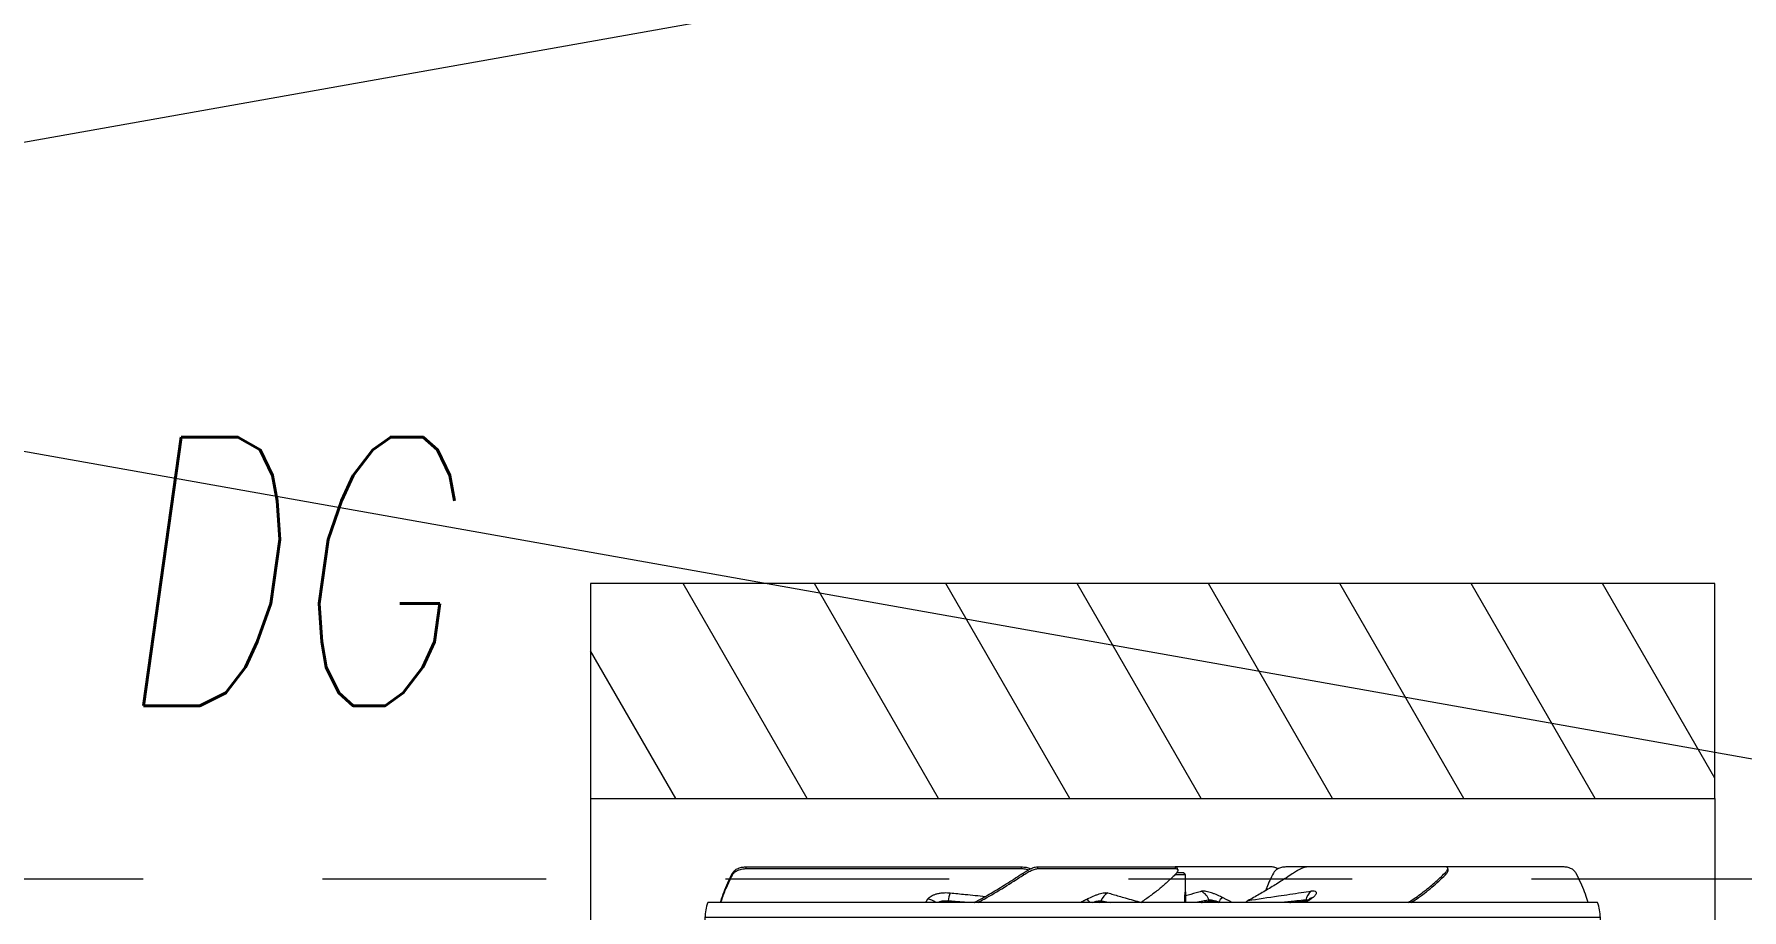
# Model space of a CAD drawing. Header units: millimetres. Extents: x 2085 to 2829, y 1347 to 1643.
# Drawn here: x 2139.48 to 2140.434, y 1459.32 to 1459.809 of the extents above; entities that cross this region are included whole.
import ezdxf

# ---------------------------------------------------------------- set-up
doc = ezdxf.new("R2010")
doc.units = ezdxf.units.MM
doc.linetypes.add('HIDDEN2', pattern=[0.1875, 0.125, -0.0625])
doc.layers.get('0').update_dxf_attribs({"color": 251, "lineweight": 9})
for name, color, linetype, lineweight in [('A-ESTRUCTURA-VIGAS', 251, 'HIDDEN2', 13), ('A_30_Extractores', 251, 'Continuous', 13), ('L-03_EQUIP-ACCES', 251, 'Continuous', 13), ('L3 Equipos y Ductos', 251, 'Continuous', 13), ('L4 Linea mediana', 251, 'Continuous', 13)]:
    doc.layers.add(name, color=color, linetype=linetype, lineweight=lineweight)
doc.styles.add('JNV ING', font='romans.shx', dxfattribs={"width": 0.7, "oblique": 8, "height": 0.15})

# ---------------------------------------------------------------- blocks, each defined once
blk = doc.blocks.new('EST P2')
at = {"layer": 'A-ESTRUCTURA-VIGAS'}
blk.add_line((-23.22407423827099, 5.0999975791201), (-19.57462552393554, 5.099997573532164), dxfattribs=at)
blk = doc.blocks.new('HXT-500L')
at = {"layer": 'L-03_EQUIP-ACCES'}
for p, q in [((-171.5533466598043, 625.4889452709635), (-171.5535566598027, 625.4889452709635)), ((-171.5535066598039, 625.4824354006728), (-171.5535566598027, 625.4824354006728)), ((-171.5535066598039, 625.4811854018648), (-171.5535566598027, 625.4811854018648)), ((-171.5535066598039, 625.4824354006728), (-171.5535066598039, 625.4811854018648)), ((-171.5535066598039, 625.4811854018648), (-171.5535066598039, 625.4586853935202)), ((-171.5533466598043, 625.4761864497145), (-171.5533466598043, 625.4889452709635)), ((-171.5535041598031, 625.4797997726878), (-171.5535066598039, 625.4797997726878)), ((-171.5535041598031, 625.4787394656618), (-171.5535066598039, 625.4787394656618)), ((-171.5535041598031, 625.477813298889), (-171.5535066598039, 625.477813298889)), ((-171.5535041598031, 625.4777908577403), (-171.5535066598039, 625.4777908577403)), ((-171.5535041598031, 625.4769158615549), (-171.5535066598039, 625.4769158615549)), ((-171.5535041598031, 625.4769046260794), (-171.5535066598039, 625.4769046260794)), ((-171.5535041598031, 625.4756408287963), (-171.5535066598039, 625.4756408287963)), ((-171.5535041598031, 625.4750335468729), (-171.5535066598039, 625.4750335468729)), ((-171.5535041598031, 625.474138612934), (-171.5535066598039, 625.474138612934)), ((-171.5535041598031, 625.4734991743047), (-171.5535066598039, 625.4734991743047)), ((-171.5535041598031, 625.4723652555426), (-171.5535066598039, 625.4723652555426)), ((-171.5535041598031, 625.4722364499053), (-171.5535066598039, 625.4722364499053)), ((-171.5535041598031, 625.4713741495093), (-171.5535066598039, 625.4713741495093)), ((-171.5535041598031, 625.4797997726878), (-171.5535041598031, 625.4787394656618)), ((-171.5535041598031, 625.4787394656618), (-171.5535041598031, 625.477813298889)), ((-171.5535041598031, 625.4777908577403), (-171.5535041598031, 625.477813298889)), ((-171.5535041598031, 625.4769158615549), (-171.5535041598031, 625.4777908577403)), ((-171.5535041598031, 625.4768578066308), (-171.5535041598031, 625.4756408287963)), ((-171.5535041598031, 625.4756408287963), (-171.5535041598031, 625.4750335468729)), ((-171.5535041598031, 625.4750335468729), (-171.5535041598031, 625.474138612934)), ((-171.5535041598031, 625.4734991743047), (-171.5535041598031, 625.474138612934)), ((-171.5535041598031, 625.4734991743047), (-171.5535041598031, 625.4723652555426)), ((-171.5535041598031, 625.4723652555426), (-171.5535041598031, 625.4722364499053)), ((-171.5535041598031, 625.4722364499053), (-171.5535041598031, 625.4713741495093)), ((-171.5535041598031, 625.4713741495093), (-171.5535041598031, 625.4709575130422)), ((-171.5533466598043, 625.4589452697714), (-171.5533466598043, 625.4744138969859)), ((-171.5535041598031, 625.4709575130422), (-171.5535066598039, 625.4709575130422)), ((-171.5535041598031, 625.470082516857), (-171.5535066598039, 625.470082516857)), ((-171.5535041598031, 625.4698469294985), (-171.5535066598039, 625.4698469294985)), ((-171.5535041598031, 625.4690908445796), (-171.5535066598039, 625.4690908445796)), ((-171.5535041598031, 625.4690472735842), (-171.5535066598039, 625.4690472735842)), ((-171.5535041598031, 625.4690446211775), (-171.5535066598039, 625.4690446211775)), ((-171.5535041598031, 625.4689014210184), (-171.5535066598039, 625.4689014210184)), ((-171.5535041598031, 625.4688116862258), (-171.5535066598039, 625.4688116862258)), ((-171.5535041598031, 625.4686265840014), (-171.5535066598039, 625.4686265840014)), ((-171.5535041598031, 625.4686097754915), (-171.5535066598039, 625.4686097754915)), ((-171.5535041598031, 625.4683517469842), (-171.5535066598039, 625.4683517469842)), ((-171.5535041598031, 625.4682008280238), (-171.5535066598039, 625.4682008280238)), ((-171.5535041598031, 625.4675632967433), (-171.5535066598039, 625.4675632967433)), ((-171.5535041598031, 625.4671084238967), (-171.5535066598039, 625.4671084238967)), ((-171.5535041598031, 625.4667964233836), (-171.5535066598039, 625.4667964233836)), ((-171.5535041598031, 625.4666434182603), (-171.5535066598039, 625.4666434182603)), ((-171.5535041598031, 625.4655044927081), (-171.5535066598039, 625.4655044927081)), ((-171.5535041598031, 625.464309300371), (-171.5535066598039, 625.464309300371)), ((-171.5535041598031, 625.463235403486), (-171.5535066598039, 625.463235403486)), ((-171.5535041598031, 625.470082516857), (-171.5535041598031, 625.4709575130422)), ((-171.5535041598031, 625.4698469294985), (-171.5535041598031, 625.470082516857)), ((-171.5535041598031, 625.4698469294985), (-171.5535041598031, 625.4690908445796)), ((-171.5535041598031, 625.4690093948324), (-171.5535041598031, 625.4689362003286)), ((-171.5535041598031, 625.4688116862258), (-171.5535041598031, 625.4689014210184)), ((-171.5535041598031, 625.4682008280238), (-171.5535041598031, 625.4676279975852)), ((-171.5535041598031, 625.4666081025084), (-171.5535041598031, 625.4655044927081)), ((-171.5535041598031, 625.464309300371), (-171.5535041598031, 625.463235403486)), ((-171.5535041598031, 625.463235403486), (-171.5535041598031, 625.4605567111453)), ((-171.5535066598039, 625.4586853935202), (-171.5535566598027, 625.4586853935202)), ((-171.5535066598039, 625.4574353947122), (-171.5535566598027, 625.4574353947122)), ((-171.5535041598031, 625.4605567111453), (-171.5535066598039, 625.4605567111453)), ((-171.5535041598031, 625.4605550720175), (-171.5535066598039, 625.4605550720175)), ((-171.5535041598031, 625.4605534030875), (-171.5535066598039, 625.4605534030875)), ((-171.5535041598031, 625.4605517341574), (-171.5535066598039, 625.4605517341574)), ((-171.5535041598031, 625.4605500950296), (-171.5535066598039, 625.4605500950296)), ((-171.5535041598031, 625.4605484260996), (-171.5535066598039, 625.4605484260996)), ((-171.5535041598031, 625.4605467869719), (-171.5535066598039, 625.4605467869719)), ((-171.5535041598031, 625.4605451180418), (-171.5535066598039, 625.4605451180418)), ((-171.5535041598031, 625.4605434491118), (-171.5535066598039, 625.4605434491118)), ((-171.5535041598031, 625.460541809984), (-171.5535066598039, 625.460541809984)), ((-171.5535041598031, 625.460540141054), (-171.5535066598039, 625.460540141054)), ((-171.5535041598031, 625.4605384721239), (-171.5535066598039, 625.4605384721239)), ((-171.5535041598031, 625.4605368329962), (-171.5535066598039, 625.4605368329962)), ((-171.5535041598031, 625.4605351640662), (-171.5535066598039, 625.4605351640662)), ((-171.5535041598031, 625.4605335249383), (-171.5535066598039, 625.4605335249383)), ((-171.5535041598031, 625.4605318560082), (-171.5535066598039, 625.4605318560082)), ((-171.5535041598031, 625.4605301870782), (-171.5535066598039, 625.4605301870782)), ((-171.5535041598031, 625.4605285479506), (-171.5535066598039, 625.4605285479506)), ((-171.5535041598031, 625.4605268790204), (-171.5535066598039, 625.4605268790204)), ((-171.5535041598031, 625.4605252100905), (-171.5535066598039, 625.4605252100905)), ((-171.5535041598031, 625.4602684928855), (-171.5535066598039, 625.4602684928855)), ((-171.5535041598031, 625.4598082258184), (-171.5535066598039, 625.4598082258184)), ((-171.5535041598031, 625.459348644205), (-171.5535066598039, 625.459348644205)), ((-171.5533466598043, 625.4589452697714), (-171.5535066598039, 625.4589452697714)), ((-171.5535066598039, 625.4586853935202), (-171.5535066598039, 625.4574353947122)), ((-171.5535041598031, 625.4605567111453), (-171.5535041598031, 625.4605550720175)), ((-171.5535041598031, 625.4605550720175), (-171.5535041598031, 625.4605534030875)), ((-171.5535041598031, 625.4605534030875), (-171.5535041598031, 625.4605517341574)), ((-171.5535041598031, 625.4605517341574), (-171.5535041598031, 625.4605500950296)), ((-171.5535041598031, 625.4605500950296), (-171.5535041598031, 625.4605484260996)), ((-171.5535041598031, 625.4605484260996), (-171.5535041598031, 625.4605467869719)), ((-171.5535041598031, 625.4605467869719), (-171.5535041598031, 625.4605451180418)), ((-171.5535041598031, 625.4605451180418), (-171.5535041598031, 625.4605434491118)), ((-171.5535041598031, 625.4605434491118), (-171.5535041598031, 625.460541809984)), ((-171.5535041598031, 625.460541809984), (-171.5535041598031, 625.460540141054)), ((-171.5535041598031, 625.460540141054), (-171.5535041598031, 625.4605384721239)), ((-171.5535041598031, 625.4605384721239), (-171.5535041598031, 625.4605368329962)), ((-171.5535041598031, 625.4605368329962), (-171.5535041598031, 625.4605351640662)), ((-171.5535041598031, 625.4605351640662), (-171.5535041598031, 625.4605335249383)), ((-171.5535041598031, 625.4605335249383), (-171.5535041598031, 625.4605318560082)), ((-171.5535041598031, 625.4605318560082), (-171.5535041598031, 625.4605301870782)), ((-171.5535041598031, 625.4605301870782), (-171.5535041598031, 625.4605285479506)), ((-171.5535041598031, 625.4605285479506), (-171.5535041598031, 625.4605268790204)), ((-171.5535041598031, 625.4605268790204), (-171.5535041598031, 625.4605252100905)), ((-171.5535566598027, 625.3829452796657), (-171.5536566598001, 625.3829452796657)), ((-171.557297024954, 624.8663549079378), (-171.5685470249353, 624.8663549079378)), ((-171.5572969984113, 624.8663645638902), (-171.5550666597754, 624.8663645638902)), ((-171.5564321815817, 624.8678645445784), (-171.5550666597754, 624.8678645445784)), ((-171.5550566598157, 624.8678745581587), (-171.5550566598157, 624.8680259837588)), ((-171.5535566598027, 624.8678745581587), (-171.5535566598027, 624.8680259837588))]:
    blk.add_line(p, q, dxfattribs=at)
blk.add_arc((-171.5555470248486, 624.8663549150427), 0.0017499999999995, 74.06811926814899, 180, dxfattribs=at)
for points, knots in [([(-171.5535566598027, 624.8680259837588), (-171.5535793551212, 624.8680269539136), (-171.5536247446036, 624.8680288941739), (-171.5539739526587, 624.868031865561), (-171.5544730514231, 624.8680347727203), (-171.554868792214, 624.8680367216303), (-171.5550666597754, 624.8680376960715)], [0, 0, 0, 0, 0.2500055257912091, 0.4999983324070898, 0.7500027469601597, 1, 1, 1, 1]), ([(-171.5550666597754, 624.8663645638902), (-171.5549137378759, 624.8663778158004), (-171.5546505525938, 624.8664006229176), (-171.554287005882, 624.8665655460471), (-171.5539861581769, 624.8667940495562), (-171.5537576613179, 624.8670949049938), (-171.5535927241031, 624.8674584431047), (-171.553569913604, 624.8677216339033), (-171.5535566598027, 624.8678745581587)], [0, 0, 0, 0, 0.1931914697633875, 0.3324909751804959, 0.5000011975684501, 0.6675015196539574, 0.8068052425401678, 0.9999999999999998, 0.9999999999999998, 0.9999999999999998, 0.9999999999999998])]:
    blk.add_open_spline(points, degree=3, knots=knots, dxfattribs=at)
for points in [[(-171.5550666597754, 624.8678645445784), (-171.5550566598157, 624.8678745581587)], [(-171.5550666597754, 624.8676647796115), (-171.5550666597754, 624.8663645638902)], [(-171.5535566598027, 624.8680259837588), (-171.5550566598157, 624.8680259837588)], [(-171.5550566598157, 624.8678745581587), (-171.5535566598027, 624.8678745581587)]]:
    blk.add_open_spline(points, degree=1, dxfattribs=at)
at = {"layer": 'L3 Equipos y Ductos'}
for p, q in [((-171.5685470249353, 624.8663549079378), (-171.5685470249353, 625.4939549221476)), ((-171.5685470249353, 625.4939549221476), (-171.557297024954, 625.4939549221476)), ((-171.5550666597754, 625.4939452661952), (-171.5572969984113, 625.4939452661952)), ((-171.5550666597754, 625.492445285507), (-171.5564321815817, 625.492445285507)), ((-171.5550666597754, 624.8680376960715), (-171.5550666597754, 625.492272134014)), ((-171.5550566598157, 625.4922838463267), (-171.5550566598157, 625.4924352719268)), ((-171.5535566598027, 625.4939452661952), (-171.5536566598001, 625.4939452661952)), ((-171.5536566598001, 625.4939452661952), (-171.5536566598001, 625.3829452796657)), ((-171.5535566598027, 625.4939452661952), (-171.5535566598027, 625.3829452796657)), ((-171.5535466598029, 625.4514068319281), (-171.5535566598027, 625.4514068319281)), ((-171.5535466598029, 625.4512452735383), (-171.5535566598027, 625.4512452735383)), ((-171.5535466598029, 625.444945271202), (-171.5535566598027, 625.444945271202)), ((-171.5535466598029, 625.4447837426146), (-171.5535566598027, 625.4447837426146)), ((-171.5535466598029, 625.444945271202), (-171.5535466598029, 625.4512452735383)), ((-171.5535466598029, 625.4397452725848), (-171.5535566598027, 625.4397452725848)), ((-171.5535466598029, 625.4334452702483), (-171.5535566598027, 625.4334452702483)), ((-171.5535466598029, 625.4334452702483), (-171.5535466598029, 625.4397452725848)), ((-171.6040354162304, 625.4285764648398), (-171.6040354162304, 624.9317333652457)), ((-171.5955906189828, 625.4301549150427), (-171.5955906189828, 624.9301549150427)), ((-171.5850566603093, 625.4301549150427), (-171.5850566603093, 624.9301549150427)), ((-171.5535466598029, 625.4284068151195), (-171.5535566598027, 625.4284068151195)), ((-171.5535466598029, 625.4250978036603), (-171.5535566598027, 625.4250978036603)), ((-171.5487966598792, 625.4214290185649), (-171.5487966598792, 625.4277626826246)), ((-171.5535466598029, 625.4229750885447), (-171.5535566598027, 625.4229750885447)), ((-171.5535466598029, 625.4217837407073), (-171.5535566598027, 625.4217837407073)), ((-171.5535566598027, 625.4214290185649), (-171.5396566601319, 625.4214290185649)), ((-171.5535566598027, 625.4195179446418), (-171.5396566601319, 625.4195179446418)), ((-171.53954665976, 625.4214290185649), (-171.4985566601007, 625.4214290185649)), ((-171.53954665976, 625.4195179446418), (-171.4985566601007, 625.4195179446418)), ((-171.4985566601007, 625.4214290185649), (-171.4985566601007, 625.4195179446418)), ((-171.4985566601007, 625.4214290185649), (-171.4771879330127, 625.3553853585203)), ((-171.4985566601007, 625.4195179446418), (-171.4771879330127, 625.353474269696)), ((-171.5535566598027, 624.8680259837588), (-171.5535566598027, 625.3829452796657)), ((-171.5535566598027, 625.353474269696), (-171.5396566601319, 625.353474269696)), ((-171.5535566598027, 625.3534741206845), (-171.5396566601319, 625.3534741206845)), ((-171.53954665976, 625.353474269696), (-171.4771879330127, 625.353474269696)), ((-171.53954665976, 625.3534741206845), (-171.4771084874718, 625.3534741206845)), ((-171.4771879330127, 625.3553853585203), (-171.4771879330127, 625.353474269696)), ((-171.4771084874718, 625.3548678560932), (-171.4771084874718, 625.3534741206845)), ((-171.4771084874718, 625.3548678560932), (-171.4038180351107, 625.1050611167033)), ((-171.4771084874718, 625.3534741206845), (-171.4038180351107, 625.1036673812945)), ((-171.5535566598027, 625.1036673812945), (-171.4038180351107, 625.1036673812945)), ((-171.4535566583125, 625.1032043277104), (-171.5535566598027, 625.1032043277104)), ((-171.4817309170811, 624.9851373984297), (-171.4535566583125, 625.1032043277104)), ((-171.4817309170811, 624.9833862735709), (-171.4535566583125, 625.1014531954012)), ((-171.4535566583125, 625.1032043277104), (-171.4535566583125, 625.1014531954012)), ((-171.4535566583125, 625.1016605301578), (-171.4035566538422, 625.1016605301578)), ((-171.4038180351107, 625.1050611167033), (-171.4038180351107, 625.1036673812945)), ((-171.4035566538422, 625.1050606920203), (-171.4035566538422, 625.1022059797127)), ((-171.4035566538422, 625.1022059797127), (-171.4035566538422, 625.1016605301578)), ((-171.4817309170811, 624.9851373984297), (-171.5493058628252, 624.9851373984297)), ((-171.4818369462936, 624.9849833055217), (-171.5491974387167, 624.9849833055217)), ((-171.4985566601007, 624.9242380513627), (-171.4818369462936, 624.9849833055217)), ((-171.5487966598792, 624.9539783104141), (-171.5487966598792, 624.9837041004379)), ((-171.4985566601007, 624.9219630016764), (-171.4818369462936, 624.9827082707366)), ((-171.5481466595864, 624.9461549176652), (-171.5481466595864, 624.9691549195727)), ((-171.5478966600111, 624.9689049078901), (-171.5478966600111, 624.9464049144466)), ((-171.5473966599291, 624.9645859106262), (-171.5473966599291, 624.9631924881419)), ((-171.5433966597392, 624.9645859106262), (-171.5473966599291, 624.9645859106262)), ((-171.5473966599291, 624.9631924881419), (-171.5473966599291, 624.9562614812334)), ((-171.5433966597392, 624.9631924881419), (-171.5473966599291, 624.9631924881419)), ((-171.5433966597392, 624.9562614812334), (-171.5473966599291, 624.9562614812334)), ((-171.5473966599291, 624.9562614812334), (-171.5473966599291, 624.9507239266118)), ((-171.5433966597392, 624.9631924881419), (-171.5433966597392, 624.9645859106262)), ((-171.5433966597392, 624.9562614812334), (-171.5433966597392, 624.9631924881419)), ((-171.5433966597392, 624.9507239266118), (-171.5433966597392, 624.9562614812334)), ((-171.5202166601865, 624.9645803375919), (-171.543325430326, 624.9645803375919)), ((-171.5428966596572, 624.9640401555976), (-171.5428966596572, 624.962756450363)), ((-171.5428966596572, 624.962756450363), (-171.5428966596572, 624.9563712133845)), ((-171.5428966596572, 624.9563712133845), (-171.5428966596572, 624.9512696667392)), ((-171.5369066592155, 624.961623664089), (-171.5369066592155, 624.9536861582477)), ((-171.5202166601865, 624.9348545475681), (-171.5202166601865, 624.9645803375919)), ((-171.5154566593318, 624.9316694839675), (-171.5154566593318, 624.9613952888926)), ((-171.5487966598792, 624.9380396111687), (-171.5487966598792, 624.9539783104141)), ((-171.5433966597392, 624.9507239266118), (-171.5473966599291, 624.9507239266118)), ((-171.5440366599558, 624.9348545475681), (-171.5440366599558, 624.9507239266118)), ((-171.5535566598027, 624.9316694839675), (-171.5154566593318, 624.9316694839675)), ((-171.5202166601865, 624.9348545475681), (-171.5440366599558, 624.9348545475681)), ((-171.5535566598027, 624.9242380513627), (-171.4985566601007, 624.9242380513627)), ((-171.5535566598027, 624.9219630016764), (-171.4985566601007, 624.9219630016764)), ((-171.4985566601007, 624.9242380513627), (-171.4985566601007, 624.9219630016764))]:
    blk.add_line(p, q, dxfattribs=at)
at = {"layer": 'L3 Equipos y Ductos', "flags": 128}
for points in [[(-171.5487966598792, 625.4277626826246), (-171.5488881218097, 625.428284640499), (-171.5491589932552, 625.4287865563115), (-171.5495988643578, 625.4292491181573), (-171.5501908316126, 625.429654548951), (-171.5509121456033, 625.4299872918805), (-171.5517350866774, 625.4302345468482), (-171.5526280298562, 625.4303867771109), (-171.5535566598027, 625.430438186117)], [(-171.5487966598792, 624.9837041004379), (-171.5488881218097, 624.9843254788598), (-171.5491589932552, 624.9849229707202), (-171.5495988643578, 624.9854736282307), (-171.5501908316126, 624.985956276842), (-171.5509121456033, 624.9863523795087), (-171.5517350866774, 624.9866467072447), (-171.5526280298562, 624.9868279649695), (-171.5535566598027, 624.9868891640384)], [(-171.5487966598792, 624.9539783104141), (-171.5488881218097, 624.9545996739348), (-171.5491589932552, 624.9551971806964), (-171.5495988643578, 624.9557478233058), (-171.5501908316126, 624.9562304868182), (-171.5509121456033, 624.956626589485), (-171.5517350866774, 624.9569209172208), (-171.5526280298562, 624.9571021600444), (-171.5535566598027, 624.9571633591135)], [(-171.5154566593318, 624.9613952888926), (-171.5155481226592, 624.9620166524132), (-171.5158189922421, 624.9626141591747), (-171.5162588633446, 624.9631648017843), (-171.5168508305995, 624.9636474652966), (-171.5175721436589, 624.9640435679634), (-171.5183950863628, 624.9643378956993), (-171.5192880309968, 624.9645191385229), (-171.5202166601865, 624.9645803375919)], [(-171.5440366599558, 624.9348545475681), (-171.5449652900769, 624.9349157466371), (-171.5458582328482, 624.935097004362), (-171.5466811741552, 624.9353913320979), (-171.5474024881458, 624.9357874347647), (-171.547994454935, 624.9362700833758), (-171.5484343265033, 624.9368207408866), (-171.5487051979488, 624.9374182327468), (-171.5487966598792, 624.9380396111687)], [(-171.5154566593318, 624.9316694839675), (-171.5155481226592, 624.9322908623893), (-171.5158189922421, 624.9328883542497), (-171.5162588633446, 624.9334390117605), (-171.5168508305995, 624.9339216752727), (-171.5175721436589, 624.9343177779398), (-171.5183950863628, 624.9346121056755), (-171.5192880309968, 624.9347933484992), (-171.5202166601865, 624.9348545475681)]]:
    blk.add_lwpolyline(points, dxfattribs=at)
at = {"layer": 'L3 Equipos y Ductos'}
for centre, radius, start, end in [((-171.5555470248486, 625.4939549150428), 0.00175, 180, 285.931880731851), ((-171.5850566598026, 625.4601549150427), 0.0300000000000004, 270, 303.3890490281726), ((-171.5942154531772, 625.3994184797072), 0.030767182753828, 92.56173538239628, 108.6127372409754), ((-171.5481466598026, 624.9689049150427), 0.0002500000000002, 0, 90), ((-171.5442906785462, 624.9701848052947), 0.0055989610818838, 229.9059085048482, 269.7209306998745), ((-171.5481466598026, 624.9464049150428), 0.0002500000000003, 270, 0), ((-171.5942154531772, 624.9608913503783), 0.030767182753828, 251.3872627590246, 267.4382646176038), ((-171.5850566598026, 624.9001549150428), 0.0300000000000004, 56.61095097182736, 90)]:
    blk.add_arc(centre, radius, start, end, dxfattribs=at)
for centre, major_axis, ratio, start_param, end_param in [((-171.5473966598026, 624.9640401627032), (0, 0.0005457476632865), 0.9161743304387497, 0, 1.570796326794896), ((-171.5473966598026, 624.9627564545956), (0.0005, 0), 0.8720580432194537, 1.570796326794896, 3.141592653589662), ((-171.5473966598026, 624.9563712069353), (0.0005, 0), 0.2194372833534999, 3.141592653589792, 4.712388980384693), ((-171.5433966598026, 624.9640401627032), (0, 0.0005457476632865), 0.9161743304387497, 4.712388980384702, 6.283185307179585), ((-171.5433966598026, 624.9627564545956), (0.0005, 0), 0.8720580432194537, 0, 1.570796326794896), ((-171.5433966598026, 624.9563712069353), (0.0005, 0), 0.2194372833534999, 4.712388980384693, 6.283185307179585), ((-171.5473966598026, 624.9512696673822), (0, 0.0005457476632865), 0.9161743304387497, 1.570796326794849, 3.141592653589736), ((-171.5433966598026, 624.9512696673822), (0, 0.0005457476632865), 0.9161743304387497, 3.141592653589736, 4.712388980384653)]:
    blk.add_ellipse(centre, major_axis=major_axis, ratio=ratio, start_param=start_param, end_param=end_param, dxfattribs=at)
for points in [[(-171.5550666597754, 625.4939452661952), (-171.5550666597754, 625.492645050474)], [(-171.5550566598157, 625.4924352719268), (-171.5550666597754, 625.492445285507)], [(-171.5535566598027, 625.4924352719268), (-171.5550566598157, 625.4924352719268)], [(-171.5550566598157, 625.4922838463267), (-171.5535566598027, 625.4922838463267)], [(-171.5850566603093, 625.4301549150427), (-171.5955906189828, 625.4301549150427)], [(-171.4771879330127, 625.3553853585203), (-171.4771084874718, 625.3548678560932)], [(-171.4771879330127, 625.353474269696), (-171.4771084874718, 625.3534741206845)], [(-171.4038180351107, 625.1050611167033), (-171.4035566538422, 625.1050606920203)], [(-171.4818369462936, 624.9849833055217), (-171.4817309170811, 624.9851373984297)], [(-171.4818369462936, 624.9849833055217), (-171.4818369462936, 624.9827082707366)], [(-171.4817309170811, 624.9851373984297), (-171.4817309170811, 624.9833862735709)], [(-171.4818369462936, 624.9827082707366), (-171.4817309170811, 624.9833862735709)], [(-171.5481466595864, 624.9691549195727), (-171.5487966598792, 624.9691549195727)], [(-171.5369066592155, 624.961623664089), (-171.5428966596572, 624.961623664089)], [(-171.5428966596572, 624.9536861582477), (-171.5369066592155, 624.9536861582477)], [(-171.5487966598792, 624.9461549176652), (-171.5481466595864, 624.9461549176652)], [(-171.5955906189828, 624.9301549150427), (-171.5850566603093, 624.9301549150427)]]:
    blk.add_open_spline(points, degree=1, dxfattribs=at)
for points, knots in [([(-171.5536566598001, 625.4929573490102), (-171.553687479466, 625.4930359186844), (-171.5537666635661, 625.4932377855368), (-171.5539882853506, 625.4935150793955), (-171.5542865498663, 625.4937444343294), (-171.55465070669, 625.4939091563949), (-171.5549137945007, 625.4939319956252), (-171.5550666597754, 625.4939452661952)], [0, 0, 0, 0, 0.1378612929638349, 0.3542031401492023, 0.5705577996900916, 0.7504757070990521, 1, 1, 1, 1]), ([(-171.5550666597754, 625.492272134014), (-171.554868792214, 625.4922731084552), (-171.5544730514231, 625.4922750573653), (-171.5539739526587, 625.4922779645245), (-171.5536247446036, 625.4922809359117), (-171.5535793551212, 625.4922828761719), (-171.5535566598027, 625.4922838463267)], [0, 0, 0, 0, 0.2499972530398402, 0.5000016675929102, 0.749994474208791, 1, 1, 1, 1]), ([(-171.4038180351107, 625.1036673812945), (-171.4037953879224, 625.1035163452187), (-171.4037500938476, 625.1032142750787), (-171.4036631125091, 625.1026900664943), (-171.4035985248418, 625.1023963747086), (-171.4035566538422, 625.1022059797127)], [0, 0, 0, 0, 0.2602034770769092, 0.5204034887879744, 1, 1, 1, 1])]:
    blk.add_open_spline(points, degree=3, knots=knots, dxfattribs=at)
at = {"layer": 'L4 Linea mediana'}
for p, q in [((-171.6239353880136, 625.4089119239528), (-171.6239353880136, 625.3436511709174)), ((-171.6239353880136, 625.3436511709174), (-171.6239353880136, 625.266799765714)), ((-171.6195058688371, 625.3436098350962), (-171.6204779013841, 625.3433034523208)), ((-171.6239353880136, 625.266799765714), (-171.6239353880136, 625.2552091284473)), ((-171.6239353880136, 625.2463212861497), (-171.6239353880136, 625.1926511694496)), ((-171.4445988774149, 625.244060526677), (-171.4090469866841, 625.244060526677)), ((-171.4090469866841, 625.244060526677), (-171.4090469866841, 625.2288726634165)), ((-171.4040469765513, 625.2402803814788), (-171.4040469765513, 625.2424105285485)), ((-171.4090469866841, 625.2402803814788), (-171.4040469765513, 625.2402803814788)), ((-171.4040469765513, 625.2402803814788), (-171.4040469765513, 625.2225534385822)), ((-171.4020469873993, 625.1810605294472), (-171.4020469873993, 625.233410528936)), ((-171.4090469866841, 625.2288726634165), (-171.4090469866841, 625.2225534385822)), ((-171.3970469772665, 625.1810605294472), (-171.3970469772665, 625.2284105299791)), ((-171.4090469866841, 625.2225534385822), (-171.4040469765513, 625.2225534385822)), ((-171.4090469866841, 625.2225534385822), (-171.4090469866841, 625.212643343099)), ((-171.4040469765513, 625.2225534385822), (-171.4040469765513, 625.2108768737693)), ((-171.3935469776241, 625.1810605294472), (-171.3935469776241, 625.2174105300387)), ((-171.4066318362801, 625.2111374745895), (-171.4349396318047, 625.2111374745895)), ((-171.4338607728331, 625.2074602423986), (-171.4066318362801, 625.2074602423986)), ((-171.4090469866841, 625.212643343099), (-171.4090469866841, 625.2111374745895)), ((-171.4066318362801, 625.2074602423986), (-171.4066318362801, 625.2111374745895)), ((-171.4066318362801, 625.2108768737693), (-171.4040469765513, 625.2108768737693)), ((-171.4040469765513, 625.1509648087252), (-171.4040469765513, 625.2108768737693)), ((-171.6205470278709, 625.197520528995), (-171.6205470278709, 625.1935690511767)), ((-171.6195470258443, 625.1985205291588), (-171.6195470258443, 625.1926611867552)), ((-171.6100470252184, 625.1985205291588), (-171.6040354162304, 625.1985205291588)), ((-171.4066318362801, 625.201137474813), (-171.4320057496278, 625.201137474813)), ((-171.4309268906562, 625.1974602426221), (-171.4066318362801, 625.1974602426221)), ((-171.4066318362801, 625.1974602426221), (-171.4066318362801, 625.201137474813)), ((-171.6229562699644, 625.192959795781), (-171.6239353880136, 625.1926511694496)), ((-171.6239353880136, 625.1157997726283), (-171.6239353880136, 625.1926511694496)), ((-171.6229562699644, 625.1161083980282), (-171.6229562699644, 625.192959795781)), ((-171.4066318362801, 625.1911374741052), (-171.4290718600003, 625.1911374741052)), ((-171.4282344966976, 625.188283351325), (-171.4066318362801, 625.188283351325)), ((-171.4279930084793, 625.1874602428456), (-171.4066318362801, 625.1874602428456)), ((-171.4066318362801, 625.188283351325), (-171.4066318362801, 625.1911374741052)), ((-171.4066318362801, 625.1874602428456), (-171.4066318362801, 625.188283351325)), ((-171.4066318362801, 625.181137474096), (-171.4261379778235, 625.181137474096)), ((-171.4250591188519, 625.1774602428362), (-171.4066318362801, 625.1774602428362)), ((-171.4066318362801, 625.1774602428362), (-171.4066318362801, 625.181137474096)), ((-171.4020469873993, 625.128710529842), (-171.4020469873993, 625.1810605294472)), ((-171.3970469772665, 625.1337105287989), (-171.3970469772665, 625.1810605294472)), ((-171.3935469776241, 625.1447105287392), (-171.3935469776241, 625.1810605294472)), ((-171.4066318362801, 625.171137473621), (-171.423204088196, 625.171137473621)), ((-171.4221252292244, 625.1674602432928), (-171.4066318362801, 625.1674602432928)), ((-171.4066318362801, 625.1674602432928), (-171.4066318362801, 625.171137473621)), ((-171.4066318362801, 625.1611374738445), (-171.4202701985685, 625.1611374738445)), ((-171.4191913395969, 625.1574602435162), (-171.4066318362801, 625.1574602435162)), ((-171.4066318362801, 625.1574602435162), (-171.4066318362801, 625.1611374738445)), ((-171.4066318362801, 625.151137474068), (-171.4173363238423, 625.151137474068)), ((-171.4162574648707, 625.1474602437398), (-171.4066318362801, 625.1474602437398)), ((-171.4090469866841, 625.1474602437398), (-171.4090469866841, 625.1392363822838)), ((-171.4066318362801, 625.1474602437398), (-171.4066318362801, 625.151137474068)), ((-171.4040469765513, 625.1509648087252), (-171.4066318362801, 625.1509648087252)), ((-171.4040469765513, 625.1509648087252), (-171.4040469765513, 625.1392363822838)), ((-171.4090469866841, 625.1392363822838), (-171.4090469866841, 625.1228836952528)), ((-171.4090469866841, 625.1392363822838), (-171.4040469765513, 625.1392363822838)), ((-171.4040469765513, 625.1392363822838), (-171.4040469765513, 625.1216081260523)), ((-171.4090469866841, 625.1302083461364), (-171.4111959427445, 625.1302083461364)), ((-171.4090469866841, 625.1242248779913), (-171.4094404667465, 625.1242248779913)), ((-171.4086727440207, 625.1216081260523), (-171.4040469765513, 625.1216081260523)), ((-171.4040469765513, 625.1197105302293), (-171.4040469765513, 625.1216081260523)), ((-171.6229562699644, 625.1161083980282), (-171.6239353880136, 625.1157997726283)), ((-171.6229562699644, 625.1069119303306), (-171.6239353880136, 625.1069119303306)), ((-171.6239353880136, 624.9532091273745), (-171.6239353880136, 625.1069119303306)), ((-171.6229562699644, 624.9532091273745), (-171.6229562699644, 625.1069119303306)), ((-171.6195058688371, 625.108090187498), (-171.6204779013841, 625.1077837972721)), ((-171.447506660208, 625.1006605281312), (-171.4336066633312, 625.1006605281312)), ((-171.4469060540049, 625.1001605271182), (-171.4469072609989, 625.1001605271182)), ((-171.4469072609989, 625.1001605271182), (-171.4469072609989, 625.0961605264624)), ((-171.4405554547755, 625.1001605271182), (-171.4469060540049, 625.1001605271182)), ((-171.4469060540049, 625.1001605271182), (-171.4469060540049, 625.0961605264624)), ((-171.4405554547755, 625.1001605271182), (-171.4405554547755, 625.0961605264624)), ((-171.4342060550897, 625.1001605271182), (-171.4405554547755, 625.1001605271182)), ((-171.4342060550897, 625.1001605271182), (-171.4342060550897, 625.0961605264624)), ((-171.4469072609989, 625.0961605264624), (-171.4469060540049, 625.0961605264624)), ((-171.4469060540049, 625.0961605264624), (-171.4405554547755, 625.0961605264624)), ((-171.4464061051456, 625.0956605328997), (-171.4464072152822, 625.0956605328997)), ((-171.4405555516331, 625.0956605328997), (-171.4464061051456, 625.0956605328997)), ((-171.436587908849, 625.0939105330785), (-171.4445254072396, 625.0939105330785)), ((-171.434706108257, 625.0956605328997), (-171.4405555516331, 625.0956605328997)), ((-171.4405554547755, 625.0961605264624), (-171.4342060550897, 625.0961605264624)), ((-171.6229562699644, 624.9532091273745), (-171.6239353880136, 624.9532091273745)), ((-171.6195058688371, 624.9455408855159), (-171.6204779013841, 624.9455408855159))]:
    blk.add_line(p, q, dxfattribs=at)
for centre, radius, start, end in [((-171.6035253672259, 625.274254020525), 0.0087732327566325, 219.6772440042462, 257.7064311931475), ((-171.6020595086977, 625.2704168810321), 0.0048123776150586, 190.7317558223835, 217.6465166598101), ((-171.6055902728153, 625.2648456285652), 0.0008592003121686, 27.86808507544498, 76.75181259393328), ((-171.5994465209402, 625.2247334663332), 0.0092148340843552, 217.1865812110813, 238.2769724563113), ((-171.6067490696506, 625.2096032309099), 0.0076949888490818, 69.35038897655164, 71.37740633404199), ((-171.6014280001564, 625.2022070867102), 0.0102924548517622, 112.6604790141388, 149.2969796000608), ((-171.6057555217697, 625.2126302861603), 0.0009936284421693, 291.3752036525121, 338.5496354311734), ((-171.6014474887973, 625.1598223094647), 0.0092632290621366, 210.7030788767169, 247.3395181608864), ((-171.6057616507839, 625.1493944604127), 0.0020220756422151, 31.38420971296668, 68.37119126036839), ((-171.5998343762767, 625.1388239578365), 0.0075839418252758, 123.6376559288549, 143.1976530472614), ((-171.6016541697896, 625.0878440161614), 0.0221785177245244, 249.5248403147515, 261.2806094495399), ((-171.6055770298556, 625.0605484422384), 0.0054025560060615, 73.4202925168969, 84.0428759994852), ((-171.5956040323073, 625.0529343976056), 0.0104206704859586, 144.0082737738099, 171.3762639473077)]:
    blk.add_arc(centre, radius, start, end, dxfattribs=at)
for centre, major_axis, ratio, start_param, end_param in [((-171.4464072149112, 625.1001605294391), (0.0005000474451729, 0), 0.9999051186572464, 1.570796326794896, 3.141592653589793), ((-171.4464061045361, 625.1001605294391), (0, 0.0004999999999999), 0.9999050826342, 0, 1.570796326794896), ((-171.4405555494275, 625.1001605294391), (0, 0.0004999999999999), 0.0001898077118768, 4.712388980384689, 6.283185307179585), ((-171.4347061046941, 625.1001605294391), (0.0005000474451729, 1e-16), 0.9999051186574741, 0, 1.570796326794669), ((-171.4464072149112, 625.096160529439), (0.0005000474451729, 0), 0.9999051186572464, 3.141592653589793, 4.712388980384703), ((-171.4464061045361, 625.096160529439), (0, 0.0004999999999999), 0.9999050826342, 1.570796326794896, 3.141592653589793), ((-171.4405555494275, 625.096160529439), (0, 0.0004999999999999), 0.0001898077118768, 3.141592653589147, 4.712388980384689), ((-171.4347061046941, 625.096160529439), (0.0005000474451729, 0), 0.9999051186572464, 4.712388980384703, 6.283185307179585)]:
    blk.add_ellipse(centre, major_axis=major_axis, ratio=ratio, start_param=start_param, end_param=end_param, dxfattribs=at)
for points, knots in [([(-171.6204779013841, 625.4165801807127), (-171.620984081684, 625.4162327023748), (-171.6219968849101, 625.4155374418492), (-171.6231625730943, 625.4134755373383), (-171.6238332341425, 625.411158797787), (-171.6239051881073, 625.4095761707242), (-171.6239353880136, 625.4089119239528)], [0, 0, 0, 0, 0.2714628482097364, 0.5431630754178748, 0.8082602911526775, 1, 1, 1, 1]), ([(-171.6040354162304, 625.4232705785711), (-171.6043989869832, 625.4231751618812), (-171.6062295495831, 625.4226947430828), (-171.6098917019159, 625.4213495787423), (-171.6149830063596, 625.4192628073937), (-171.6186468350439, 625.417474113608), (-171.6204779013841, 625.4165801807127)], [0, 0, 0, 0, 0.0762801826984877, 0.3840673334312512, 0.6921762258087472, 1, 1, 1, 1]), ([(-171.6204779013841, 625.3433034523208), (-171.6209840822171, 625.3437542231989), (-171.6219968890832, 625.3446561614204), (-171.6231625720823, 625.3450202700626), (-171.6238332326554, 625.3446546299683), (-171.6239051877749, 625.3439478240092), (-171.6239353880136, 625.3436511709174)], [0, 0, 0, 0, 0.2714623957578437, 0.5431635501690995, 0.8082614561252405, 1, 1, 1, 1]), ([(-171.6195058688371, 625.3436098350962), (-171.6200029044185, 625.344048126876), (-171.6209974039828, 625.3449250882051), (-171.6219753247878, 625.3453479407065), (-171.6222515595512, 625.34512756787), (-171.6223099917023, 625.3450809522351)], [0, 0, 0, 0, 0.4406502592404148, 0.8816803208551149, 0.9999999999999998, 0.9999999999999998, 0.9999999999999998, 0.9999999999999998]), ([(-171.6040354162304, 625.3226898266753), (-171.604398987122, 625.3232901556001), (-171.6062295544122, 625.3263127916758), (-171.6098916968703, 625.3312978778829), (-171.6149830086157, 625.3376350897737), (-171.6186468355078, 625.3414145810231), (-171.6204779013841, 625.3433034523208)], [0, 0, 0, 0, 0.0762800309374058, 0.3840674067783158, 0.6921761898785889, 1, 1, 1, 1]), ([(-171.6040354162304, 625.3243483408172), (-171.6046753515358, 625.325382364852), (-171.6072951036107, 625.329615428082), (-171.6124308031858, 625.3361419128237), (-171.6171769658006, 625.3411516152416), (-171.6195058688371, 625.3436098350962)], [0, 0, 0, 0, 0.1413533842278209, 0.5786691537862815, 1, 1, 1, 1]), ([(-171.6067877165823, 625.2695207624515), (-171.6069886163774, 625.2697656336749), (-171.6077158335365, 625.2706520186279), (-171.6086342890105, 625.2714018779055), (-171.6094159861741, 625.2716554894106), (-171.6099029961786, 625.2715440723506), (-171.6103260223809, 625.2709923223232), (-171.6104501604229, 625.2699792269985), (-171.6103159647713, 625.2689468971009), (-171.6102777138202, 625.2686526431521)], [0, 0, 0, 0, 0.0855582772193837, 0.3097038862763412, 0.4313930521128158, 0.5531027498990739, 0.6799416000020518, 0.908770976890142, 1, 1, 1, 1]), ([(-171.6239353880136, 625.266799765714), (-171.6238837099113, 625.2663019478749), (-171.6237803887492, 625.2653066497613), (-171.6229809594059, 625.2631979861002), (-171.6218545696353, 625.260941688507), (-171.6209268474809, 625.2594875088192), (-171.6204779013841, 625.2587837978085)], [0, 0, 0, 0, 0.2517394216867604, 0.5033081415808829, 0.759639381169602, 1, 1, 1, 1]), ([(-171.6102777138202, 625.2686526431521), (-171.6099931221569, 625.2668101570678), (-171.6090521828762, 625.2607183850488), (-171.6072670743061, 625.2489557039232), (-171.605813706799, 625.238980027371), (-171.6049855030923, 625.2332953727622)], [0, 0, 0, 0, 0.1571934784737421, 0.5197254089282097, 1, 1, 1, 1]), ([(-171.6058826312272, 625.2674605577072), (-171.605675784379, 625.2672002965813), (-171.6050649913118, 625.2664317777827), (-171.6044452682653, 625.2655281295682), (-171.6040354162304, 625.2649305044492)], [0, 0, 0, 0, 0.3386529076306182, 0.9999999999999998, 0.9999999999999998, 0.9999999999999998, 0.9999999999999998]), ([(-171.6053132727592, 625.2667311607678), (-171.6053519124356, 625.2666720733754), (-171.6054598987899, 625.2665069417624), (-171.6054193864443, 625.2660045734467), (-171.6053933702259, 625.2656819625578)], [0, 0, 0, 0, 0.357819992116659, 1, 1, 1, 1]), ([(-171.6053933702259, 625.2656819625578), (-171.6053516866071, 625.2652600252312), (-171.6051432684309, 625.2631503377643), (-171.6046898019824, 625.2585597676896), (-171.6042795564852, 625.2543878401717), (-171.6040354162304, 625.2519050939759)], [0, 0, 0, 0, 0.0919187324590048, 0.4595938441520996, 1, 1, 1, 1]), ([(-171.6048307172804, 625.2652472509822), (-171.604860573247, 625.2655897136186), (-171.6048911165379, 625.2659400602023), (-171.6048300609481, 625.2660501660998), (-171.6048286869972, 625.2660526438435)], [0, 0, 0, 0, 0.977496720311976, 1, 1, 1, 1]), ([(-171.6239353880136, 625.2552091284473), (-171.6238837093676, 625.2543347647107), (-171.623780386889, 625.2525866262533), (-171.6229809635731, 625.2502635619194), (-171.6218545656835, 625.2484564615692), (-171.6209268469366, 625.2478394607609), (-171.6204779013841, 625.2475408791382)], [0, 0, 0, 0, 0.2517390519113936, 0.503308519635815, 0.7596389726713473, 1, 1, 1, 1]), ([(-171.6204779013841, 625.2587837978085), (-171.619091537668, 625.2566847015662), (-171.6163188308442, 625.2524865402839), (-171.6123617207666, 625.2461235597333), (-171.6085507680389, 625.2397223723225), (-171.606173919596, 625.235437696674), (-171.6049855030923, 625.2332953727622)], [0, 0, 0, 0, 0.2488810883052154, 0.4977584770129229, 0.7488808693114382, 1, 1, 1, 1]), ([(-171.6228008210508, 625.2501579253752), (-171.6229039215666, 625.2499505331733), (-171.6233970090297, 625.2489586613676), (-171.6238210078048, 625.247569012478), (-171.6239015736843, 625.2466901526641), (-171.6239353880136, 625.2463212861497)], [0, 0, 0, 0, 0.1330061298415899, 0.6361137446994273, 1, 1, 1, 1]), ([(-171.6204779013841, 625.2475408791382), (-171.6190937013106, 625.2468624341337), (-171.6163253221842, 625.2455055544276), (-171.6130412035302, 625.2440455488829), (-171.6111964602266, 625.2433353396066), (-171.610600785896, 625.2431060104449)], [0, 0, 0, 0, 0.4037349947843788, 0.8074638584486992, 1, 1, 1, 1]), ([(-171.6067877165823, 625.2191639049728), (-171.6069886162549, 625.2187640976236), (-171.6077158305384, 625.2173168796603), (-171.6086342889134, 625.2152040923247), (-171.6094159873856, 625.2130633155332), (-171.6099029957468, 625.2114775730508), (-171.610326022424, 625.2096562303872), (-171.6104501607716, 625.2082735245442), (-171.6103159647437, 625.2076422345904), (-171.6102777138202, 625.2074622931708)], [0, 0, 0, 0, 0.0855585664565426, 0.3097038973853565, 0.4313928648494768, 0.5531028187325746, 0.6799417922371646, 0.9087713531542372, 1, 1, 1, 1]), ([(-171.6042918056099, 625.216895329841), (-171.6044807732759, 625.2163373396935), (-171.6048586929235, 625.2152214057123), (-171.6052481347793, 625.2136625582928), (-171.6054509564471, 625.2124100861253), (-171.6054119073381, 625.2119319724767), (-171.6053933702259, 625.2117050058027)], [0, 0, 0, 0, 0.2557297746713202, 0.5114383235475398, 0.7680735134373105, 1, 1, 1, 1]), ([(-171.6048307172804, 625.2122669211408), (-171.6048443092228, 625.2125008753438), (-171.6048714940574, 625.2129688000971), (-171.6046798395928, 625.2141883046072), (-171.6043708598445, 625.215514188958), (-171.6040994538639, 625.2164023397737), (-171.6039833478479, 625.2167822859068)], [0, 0, 0, 0, 0.2667648116193515, 0.5335482629337547, 0.800454460403569, 1, 1, 1, 1]), ([(-171.6102777138202, 625.2074622931708), (-171.6099928619551, 625.2064758518164), (-171.6091270846861, 625.2034776671218), (-171.608279650763, 625.2005110745747), (-171.607711033508, 625.1985205291588)], [0, 0, 0, 0, 0.3290128711379499, 1, 1, 1, 1]), ([(-171.6053933702259, 625.2117050058027), (-171.6053516866136, 625.2114704323862), (-171.6051432686939, 625.2102975660998), (-171.6046898016954, 625.2077459003618), (-171.6042795564064, 625.2054326941256), (-171.6040354162304, 625.204056087025)], [0, 0, 0, 0, 0.0919188219044889, 0.4595937975740507, 1, 1, 1, 1]), ([(-171.6040354162304, 625.1982543329527), (-171.6041523580958, 625.198235400411), (-171.604588553171, 625.1981647817196), (-171.6056213081153, 625.1980724485118), (-171.606955605972, 625.1980508765567), (-171.6082448960359, 625.1981338229417), (-171.6093517431114, 625.1982847808948), (-171.6101354262814, 625.1984344305797), (-171.6105244126556, 625.1985224522025), (-171.6104766378212, 625.1985116946192), (-171.610463386014, 625.1985087106755)], [0, 0, 0, 0, 0.0549964160686521, 0.2051375336936467, 0.3527428159242126, 0.4974562975685232, 0.6434340577331128, 0.7928192496623808, 0.9425321004250251, 1, 1, 1, 1]), ([(-171.6239353880136, 625.1926511694496), (-171.6239009846571, 625.1930556509158), (-171.6238485633986, 625.1936719694856), (-171.6234281834909, 625.1937389546562), (-171.6232836931793, 625.1937619783735)], [0, 0, 0, 0, 0.6562863523022489, 1, 1, 1, 1]), ([(-171.6229562699644, 625.192959795781), (-171.6229046756454, 625.19333639278), (-171.6228015215913, 625.1940893343427), (-171.6220033382155, 625.1943029486088), (-171.6208791260611, 625.1938525221036), (-171.6199534921378, 625.1930149002231), (-171.6195058688371, 625.1926098382852)], [0, 0, 0, 0, 0.2518400722576286, 0.5035113346440251, 0.7599051962684942, 1, 1, 1, 1]), ([(-171.6195058688371, 625.1926098382852), (-171.6181278794377, 625.1911973972934), (-171.6153719226579, 625.1883725378797), (-171.6114372704178, 625.1837574924851), (-171.6076467906916, 625.1788859937996), (-171.6052812782199, 625.1753921771713), (-171.6040985300987, 625.1736452808423)], [0, 0, 0, 0, 0.2488952055793809, 0.4977864340599446, 0.7488949398068482, 0.9999999999999998, 0.9999999999999998, 0.9999999999999998, 0.9999999999999998]), ([(-171.6094122432022, 625.1550926054648), (-171.6091263977298, 625.156076784457), (-171.6081813111804, 625.1593307605311), (-171.6063889717109, 625.1655413441495), (-171.6049297906236, 625.1707041525317), (-171.6040985300987, 625.1736452808423)], [0, 0, 0, 0, 0.1572471552476402, 0.5199038842455349, 0.9999999999999998, 0.9999999999999998, 0.9999999999999998, 0.9999999999999998]), ([(-171.6059068903176, 625.1433671667058), (-171.6061086573168, 625.1437683549625), (-171.6068385601835, 625.1452196748504), (-171.6077609484576, 625.1473381883243), (-171.6085464518916, 625.1494850812982), (-171.6090357110582, 625.1510742366621), (-171.6094606886651, 625.1528985331477), (-171.6095854442293, 625.1542825664583), (-171.6094506623679, 625.1549129239505), (-171.6094122432022, 625.1550926054648)], [0, 0, 0, 0, 0.0857621112163442, 0.3102490055345811, 0.4319444633199207, 0.5536578342992226, 0.6803804249494301, 0.9088933979433008, 1, 1, 1, 1]), ([(-171.6040354162304, 625.1464686981221), (-171.6041283128022, 625.1467249034357), (-171.6044428521082, 625.1475923912234), (-171.6048140317771, 625.1489826604069), (-171.6050876673589, 625.1504386691428), (-171.6050400418481, 625.150996452759), (-171.6050163298695, 625.1512741642822)], [0, 0, 0, 0, 0.1228938983274868, 0.4161075134287695, 0.7092892888026076, 1, 1, 1, 1]), ([(-171.6050163298695, 625.1512741642822), (-171.6049275492842, 625.1517411060657), (-171.6045998887377, 625.1534644378003), (-171.604273424226, 625.1551850450837), (-171.6040354162304, 625.1564394487817)], [0, 0, 0, 0, 0.270952930293868, 1, 1, 1, 1]), ([(-171.6204779013841, 625.1077837972721), (-171.6209840812084, 625.1085820544433), (-171.621996881868, 625.1101792642697), (-171.623162578386, 625.1126052504434), (-171.6238332318865, 625.114556359546), (-171.6239051875533, 625.1154321818781), (-171.6239353880136, 625.1157997726283)], [0, 0, 0, 0, 0.271462925414544, 0.543162363841535, 0.8082610101309875, 0.9999999999999998, 0.9999999999999998, 0.9999999999999998, 0.9999999999999998]), ([(-171.6239353880136, 625.1069119303306), (-171.6238774193733, 625.1077737626732), (-171.6237615211435, 625.1094968467846), (-171.6232680278373, 625.1112563642993), (-171.6228442985407, 625.1118973626404), (-171.6228008210508, 625.1119631334026)], [0, 0, 0, 0, 0.4731291043641591, 0.9459394849789144, 1, 1, 1, 1]), ([(-171.6195058688371, 625.108090187498), (-171.6200109583342, 625.1088886399771), (-171.6210215727429, 625.1104862332446), (-171.6221847291236, 625.1129125442322), (-171.6228542115966, 625.1148643350572), (-171.6229260859684, 625.1157404635557), (-171.6229562699644, 625.1161083980282)], [0, 0, 0, 0, 0.2713832028297325, 0.5430003526680837, 0.8080807501302375, 1, 1, 1, 1]), ([(-171.6229562699644, 625.1069119303306), (-171.6229196395989, 625.1077993683114), (-171.6228612947653, 625.1092128792197), (-171.622418863468, 625.1103959963066), (-171.6222542017548, 625.1108363224943)], [0, 0, 0, 0, 0.6278253500599068, 1, 1, 1, 1]), ([(-171.6040354162304, 625.0804797737678), (-171.6043989869776, 625.0811755192715), (-171.6062295490254, 625.0846785659922), (-171.6098916998266, 625.091008818409), (-171.6149830094428, 625.0994328014273), (-171.6186468355144, 625.1050009903248), (-171.6204779013841, 625.1077837972721)], [0, 0, 0, 0, 0.076280214713854, 0.3840673847033512, 0.6921761110221115, 1, 1, 1, 1]), ([(-171.6040354162304, 625.0824610396107), (-171.6046753512342, 625.0836718206842), (-171.6072950966605, 625.0886284774714), (-171.612430809328, 625.0972174286748), (-171.6171769669625, 625.1045111945053), (-171.6195058688371, 625.108090187498)], [0, 0, 0, 0, 0.1413536517669113, 0.5786690531697212, 1, 1, 1, 1]), ([(-171.6094122432022, 625.0670666499813), (-171.6091259255971, 625.0698952968015), (-171.6084650668426, 625.0764241863334), (-171.6078182075388, 625.0829498747032), (-171.6074516005664, 625.086648303159)], [0, 0, 0, 0, 0.4332508317425893, 1, 1, 1, 1]), ([(-171.6050163298695, 625.065921823569), (-171.6049275492796, 625.0672341340298), (-171.6045998886226, 625.0720774506618), (-171.604273424192, 625.0769203628319), (-171.6040354162304, 625.0804510741312)], [0, 0, 0, 0, 0.2709528532854062, 1, 1, 1, 1]), ([(-171.6059068903176, 625.0544969244678), (-171.6061086573335, 625.0546518364363), (-171.6068385607881, 625.0552122391383), (-171.6077609492638, 625.0565743106781), (-171.6085464515618, 625.0584620333267), (-171.6090357111256, 625.0601591849625), (-171.6094606881631, 625.0625323540329), (-171.6095854441808, 625.0649289340657), (-171.609450662385, 625.0665924650247), (-171.6094122432022, 625.0670666499813)], [0, 0, 0, 0, 0.0857620395812445, 0.3102489705953213, 0.4319446168594221, 0.5536580741091469, 0.6803807587141689, 0.908893408153428, 1, 1, 1, 1]), ([(-171.6040354162304, 625.0601651026686), (-171.6041283127008, 625.0603044889162), (-171.6044428495506, 625.0607764348478), (-171.604814033439, 625.062119423626), (-171.6050876668456, 625.0639758638413), (-171.6050400416499, 625.0652750037538), (-171.6050163298695, 625.065921823569)], [0, 0, 0, 0, 0.1228947319293637, 0.416107540478292, 0.7092898083582387, 0.9999999999999998, 0.9999999999999998, 0.9999999999999998, 0.9999999999999998]), ([(-171.6204779013841, 624.9455408855159), (-171.6209840811435, 624.9458883646502), (-171.6219968813891, 624.9465836254658), (-171.6231625786771, 624.9486455169177), (-171.6238332312518, 624.9509622605633), (-171.6239051874053, 624.9525448860345), (-171.6239353880136, 624.9532091273745)], [0, 0, 0, 0, 0.2714631577931948, 0.5431626764903318, 0.8082614987100397, 1, 1, 1, 1]), ([(-171.6195058688371, 624.9455408855159), (-171.6200109588645, 624.9458882992257), (-171.6210215768923, 624.9465834278935), (-171.6221847281076, 624.9486447578895), (-171.6228542102563, 624.9509613728219), (-171.6229260856695, 624.9525443509652), (-171.6229562699644, 624.9532091273745)], [0, 0, 0, 0, 0.2713827155522898, 0.5430007521013247, 0.808081798011624, 0.9999999999999998, 0.9999999999999998, 0.9999999999999998, 0.9999999999999998]), ([(-171.6040354162304, 624.9388504876574), (-171.6043989870163, 624.9389458988318), (-171.606229550811, 624.9394262901285), (-171.6098917013937, 624.9407714807281), (-171.6149830076468, 624.942858238691), (-171.618646835244, 624.9446469457963), (-171.6204779013841, 624.9455408855159)], [0, 0, 0, 0, 0.07628012452283701, 0.3840672562228184, 0.6921761295476366, 1, 1, 1, 1]), ([(-171.6040354162304, 624.9391732319077), (-171.6046753514354, 624.9393499864422), (-171.6072951013001, 624.9400735794935), (-171.6124308052501, 624.9421360444991), (-171.61717696619, 624.9444201120898), (-171.6195058688371, 624.9455408855159)], [0, 0, 0, 0, 0.1413534728172638, 0.5786691190106416, 1, 1, 1, 1])]:
    blk.add_open_spline(points, degree=3, knots=knots, dxfattribs=at)
for points in [[(-171.6223391830771, 625.3451694800337), (-171.6233169525711, 625.3448612793168)], [(-171.6040354162304, 625.2656706451257), (-171.6067877165823, 625.2695207624515)], [(-171.6040354162304, 625.2566583557804), (-171.6048307172804, 625.2652472509822)], [(-171.4040469765513, 625.2424105285485), (-171.4090469866841, 625.2424105285485)], [(-171.6049855030923, 625.2332953727622), (-171.6040354162304, 625.2319424218317)], [(-171.4020469873993, 625.233410528936), (-171.4040469765513, 625.2394105299194)], [(-171.3970469772665, 625.2284105299791), (-171.4020469873993, 625.233410528936)], [(-171.6040354162304, 625.2245355314394), (-171.6067877165823, 625.2191639049728)], [(-171.6040354162304, 625.2176481476803), (-171.6042918056099, 625.216895329841)], [(-171.3935469776241, 625.2174105300387), (-171.3970469772665, 625.2174105300387)], [(-171.6040354162304, 625.2074626806011), (-171.6048307172804, 625.2122669211408)], [(-171.6195470258443, 625.1985205291588), (-171.6205470278709, 625.197520528995)], [(-171.610463386014, 625.1985205291588), (-171.6195470258443, 625.1985205291588)], [(-171.6223375364988, 625.1941699982439), (-171.6233152985422, 625.1938617993897)], [(-171.6040354162304, 625.1397169000288), (-171.6059068903176, 625.1433671667058)], [(-171.3970469772665, 625.1447105287392), (-171.3935469776241, 625.1447105287392)], [(-171.4040469765513, 625.1227105288585), (-171.4020469873993, 625.128710529842)], [(-171.4020469873993, 625.128710529842), (-171.3970469772665, 625.1337105287989)], [(-171.4081160068361, 625.1197105302293), (-171.4040469765513, 625.1197105302293)], [(-171.447506660208, 625.1016605301578), (-171.447506660208, 625.1006605281312)], [(-171.4336066633312, 625.1006605281312), (-171.4336066633312, 625.1016605301578)], [(-171.4445254072396, 625.0956605328997), (-171.4445254072396, 625.0939105330785)], [(-171.436587908849, 625.0939105330785), (-171.436587908849, 625.0956605328997)], [(-171.6040354162304, 625.0534668817003), (-171.6059068903176, 625.0544969244678)]]:
    blk.add_open_spline(points, degree=1, dxfattribs=at)
blk = doc.blocks.new('EA-XX')
at = {"layer": 'A_30_Extractores', "ltscale": 0.5}
h = blk.add_hatch(dxfattribs=at)
h.set_pattern_fill('ANSI31', color=256, scale=0.02, angle=255)
h.set_pattern_definition([(300.0000000000001, (0.3275964935310185, 0.414828316308558), (0.05499261314031186, 0.03174999999999999), [])])
h.paths.add_polyline_path([(0.627596493519377, 0.414828316308558), (-3.520661266520619e-06, 0.4148250659927726), (-3.520661266520619e-06, 0.2948250658810139), (0.627596493519377, 0.2948283161967993)])
blk.add_lwpolyline([(0.627596493519377, 0.414828316308558), (-3.520661266520619e-06, 0.4148250659927726), (-3.520661266520619e-06, 0.2948250658810139), (0.627596493519377, 0.2948283161967993), (0.627596493519377, 0.414828316308558)], dxfattribs=at)
at = {"layer": 'A_30_Extractores'}
for points in [[(-1.526903361082077e-06, 0.2948250658810139), (-2.91038304567337e-11, 3.08547168970108e-06)], [(0.627596493519377, 0.2948283161967993), (0.6276000141806435, 3.08547168970108e-06)]]:
    blk.add_lwpolyline(points, dxfattribs=at)
at = {"layer": 'A_30_Extractores', "rotation": 270}
blk.add_blockref('HXT-500L', (-624.8663584286405, -171.3672434752807), dxfattribs=at)
at = {"layer": 'A_30_Extractores', "ltscale": 1.5, "insert": (-0.2676502052054275, 0.496651197783649), "char_height": 0.15, "attachment_point": 1, "style": 'JNV ING'}
blk.add_mtext_dynamic_manual_height_columns('DG', width=1.99485467708854, gutter_width=0.75, heights=[0], dxfattribs=at)
blk = doc.blocks.new('A$C88182453')
at = {"layer": 'A_30_Extractores', "lineweight": 35}
blk.add_blockref('EA-XX', (-0.7313960031606257, -0.07247382495552301, -2.198198748658607e-07), dxfattribs=at)

msp = doc.modelspace()

# ---------------------------------------------------------------- linework, layer by layer
for p, q in [((2137.165816344342, 1459.987503583443), (2140.815543564436, 1459.337504325335)), ((2140.815836453773, 1459.987503584374), (2137.166094850101, 1459.337504330922))]:
    msp.add_line(p, q)

# ---------------------------------------------------------------- block references
msp.add_blockref('EST P2', (2160.390169088372, 1454.237506751802))
at = {"color": 2}
msp.add_blockref('A$C88182453', (2140.522256839722, 1459.160040133533, 3.785231279606212e-07), dxfattribs=at)

doc.saveas('drawing.dxf')
